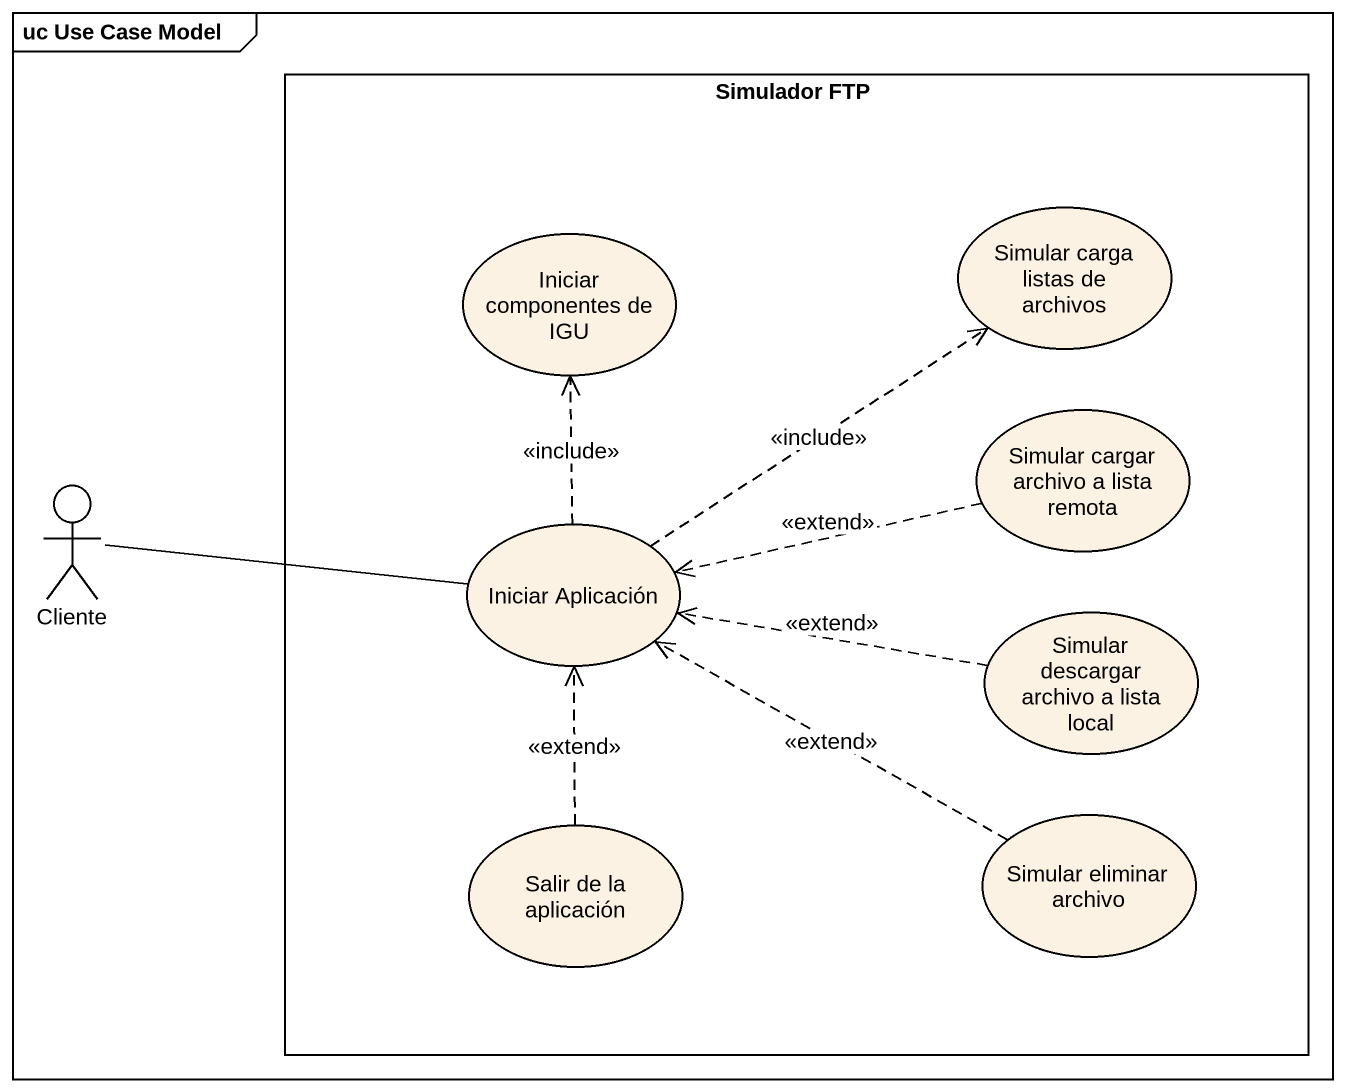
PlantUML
@startuml
mainframe uc Use Case Model
rectangle "Simulador FTP" as Simulador_FTP {
  usecase "Iniciar componentes de IGU" as Iniciar_componentes_de_IGU
  usecase "Simular carga listas de archivos" as Simular_carga_listas_de
  usecase "Simular cargar archivo a lista remota" as Simular_cargar_archivo_a
  usecase "Iniciar Aplicación" as Iniciar_Aplicación
  usecase "Simular descargar archivo a lista local" as Simular_descargar_archivo_a
  usecase "Simular eliminar archivo" as Simular_eliminar_archivo
  usecase "Salir de la aplicación" as Salir_de_la_aplicación
}
actor Cliente
Simular_cargar_archivo_a .left.> Iniciar_Aplicación : <<extend>>
Cliente -right- Iniciar_Aplicación
Iniciar_Aplicación .up.> Iniciar_componentes_de_IGU : <<include>>
Iniciar_Aplicación .up.> Simular_carga_listas_de : <<include>>
Simular_descargar_archivo_a .left.> Iniciar_Aplicación : <<extend>>
Simular_eliminar_archivo .left.> Iniciar_Aplicación : <<extend>>
Salir_de_la_aplicación .up.> Iniciar_Aplicación : <<extend>>
@enduml
